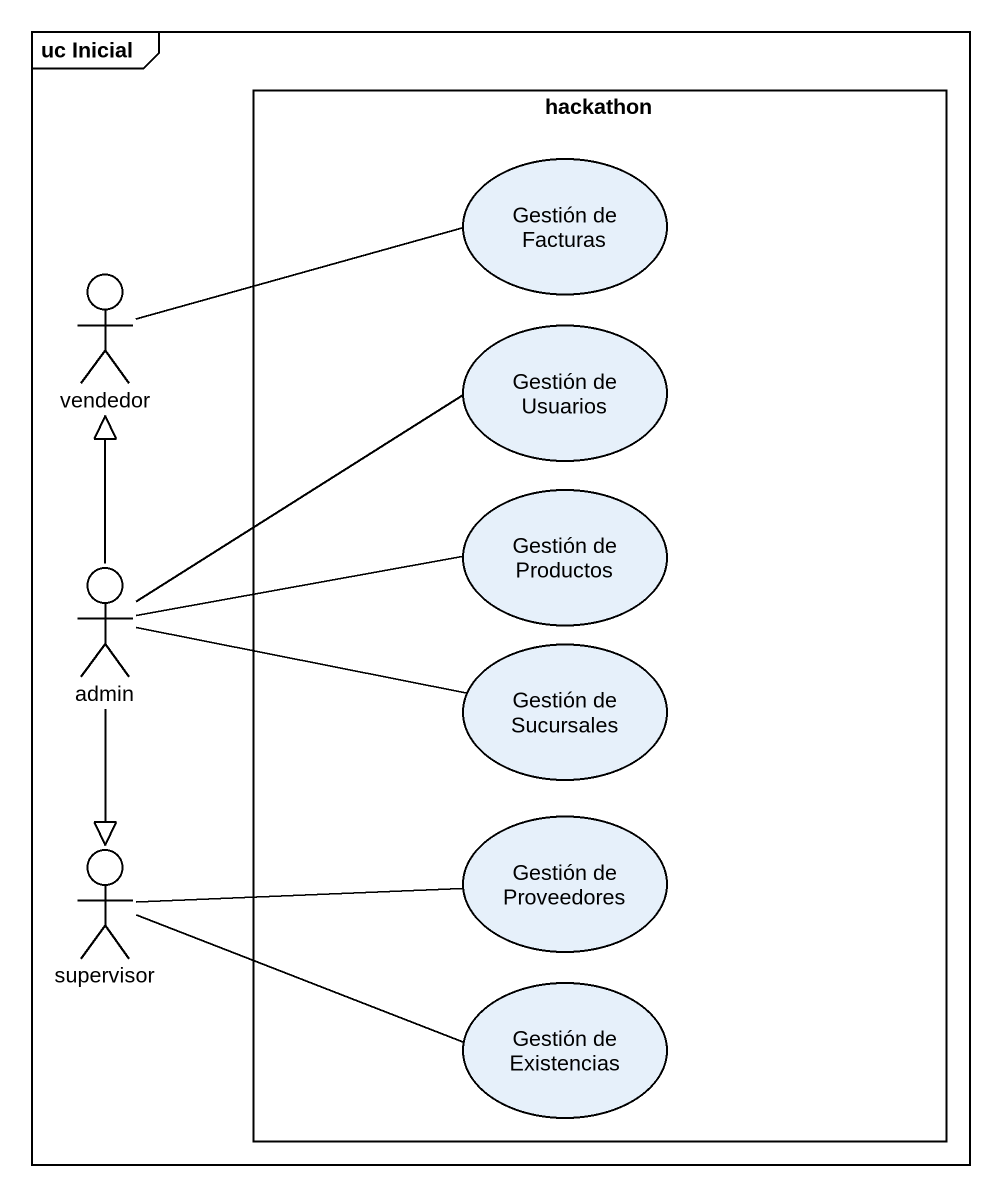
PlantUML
@startuml
mainframe uc Inicial
rectangle hackathon {
  usecase "Gestión de Facturas" as Gestión_de_Facturas
  usecase "Gestión de Usuarios" as Gestión_de_Usuarios
  usecase "Gestión de Productos" as Gestión_de_Productos
  usecase "Gestión de Sucursales" as Gestión_de_Sucursales
  usecase "Gestión de Proveedores" as Gestión_de_Proveedores
  usecase "Gestión de Existencias" as Gestión_de_Existencias
}
actor vendedor
actor admin
actor supervisor
vendedor -right- Gestión_de_Facturas
admin -up-|> vendedor
admin -right- Gestión_de_Usuarios
admin -right- Gestión_de_Productos
admin -right- Gestión_de_Sucursales
admin --|> supervisor
supervisor -right- Gestión_de_Proveedores
supervisor -right- Gestión_de_Existencias
@enduml
